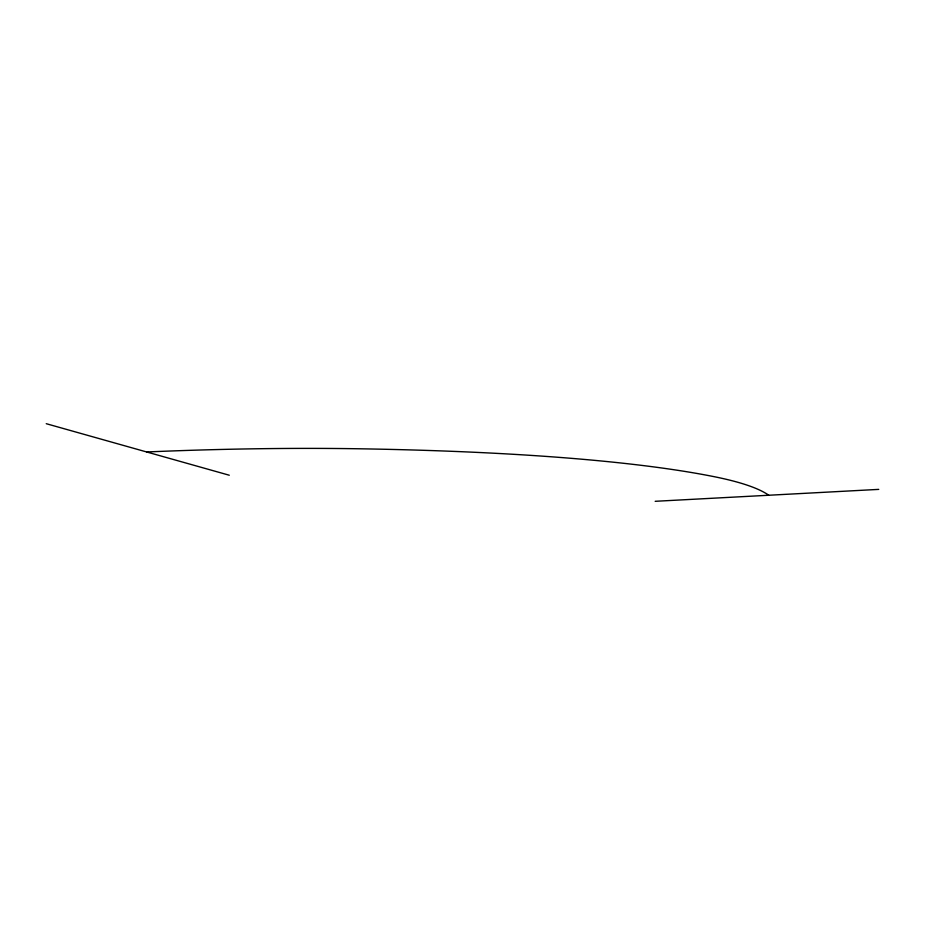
<?xml version="1.0" encoding="UTF-8"?>
<svg xmlns="http://www.w3.org/2000/svg" width="925" height="925" viewBox="0 0 925 925"><rect width="100%" height="100%" fill="white"/><g stroke="black" fill="none" stroke-linecap="round" stroke-linejoin="round"><path stroke-width="1.39" d="M655.178 501.304L878.75 489.383M46.25 423.696L229.284 475.23M768.779 495.245A536.477 74.994 -3.6 0 0 712.516 476.352A808.889 103.045 -2.8 0 0 363.675 448.856A576.495 82.73 -2.9 0 0 146.647 451.967"/></g></svg>
